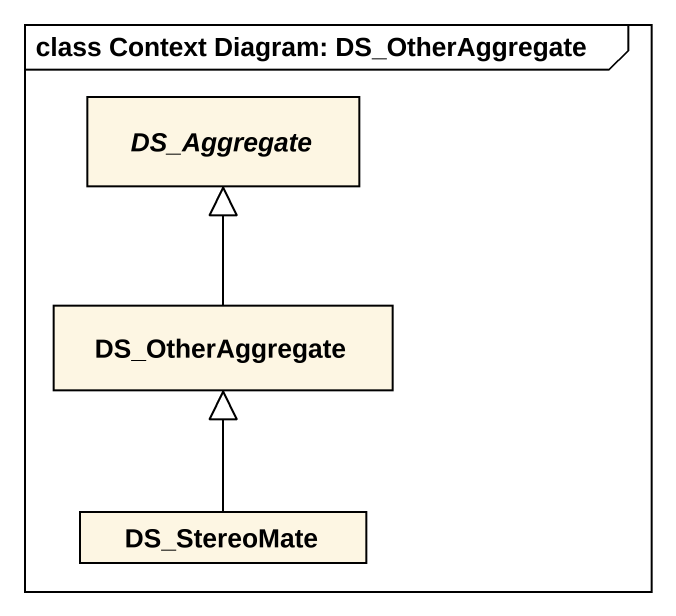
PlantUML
@startuml
mainframe class Context Diagram: DS_OtherAggregate
hide circle
hide empty members
abstract class DS_Aggregate
class DS_OtherAggregate
class DS_StereoMate
DS_OtherAggregate -up-|> DS_Aggregate
DS_StereoMate -up-|> DS_OtherAggregate
@enduml
